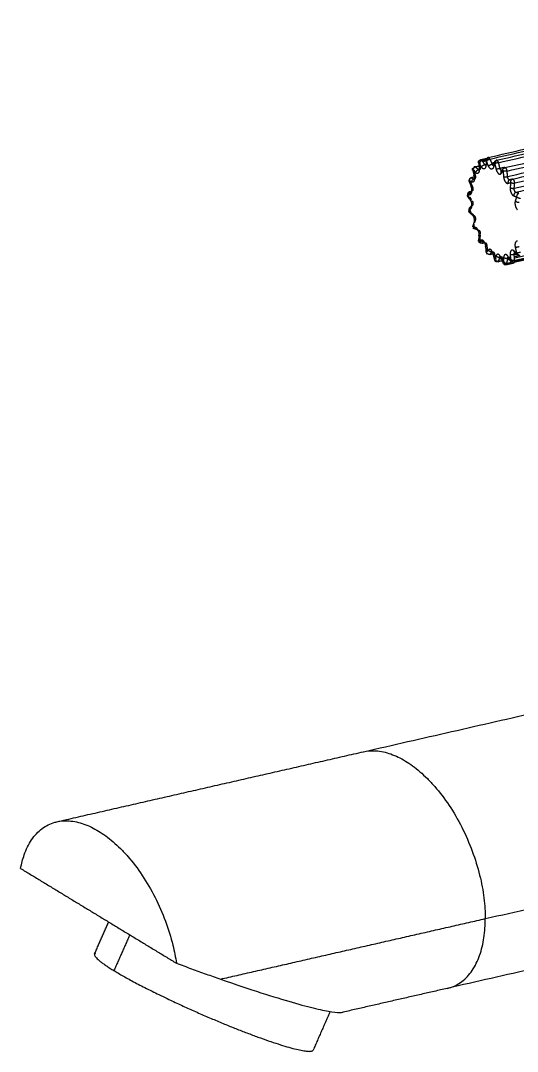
# Model space of a CAD drawing. Extents: x 9520 to 10292, y -16148 to -15602.
# Drawn here: x 10021.4 to 10069.5, y -15848.7 to -15748.8 of the extents above; entities that cross this region are included whole.
import ezdxf

# ---------------------------------------------------------------- set-up
doc = ezdxf.new("R2010")
doc.units = 0
doc.header["$MEASUREMENT"] = 0
doc.layers.get('0').update_dxf_attribs({"linetype": 'CONTINUOUS'})

# ---------------------------------------------------------------- blocks, each defined once
blk = doc.blocks.new('Z322G')
at = {"lineweight": -3}
blk.add_line((9890.332, -18430.223), (9839.215, -18441.907), dxfattribs=at)
for points, degree in [([(9836.961, -18433.332), (9862.433, -18427.509), (9887.906, -18421.687)], 2), ([(9837.109, -18433.468), (9862.555, -18427.651), (9888.002, -18421.835)], 2), ([(9837.673, -18433.565), (9863.145, -18427.742), (9888.618, -18421.92)], 2), ([(9837.845, -18433.774), (9863.317, -18427.952), (9888.79, -18422.129)], 2), ([(9838.385, -18434.198), (9863.857, -18428.376), (9889.329, -18422.554)], 2), ([(9838.569, -18434.484), (9864.042, -18428.662), (9889.514, -18422.84)], 2), ([(9838.609, -18434.953), (9864.081, -18429.131), (9889.554, -18423.308)], 2), ([(9839.023, -18435.171), (9864.495, -18429.349), (9889.968, -18423.527)], 2), ([(9890.156, -18423.884), (9864.684, -18429.707), (9839.212, -18435.529)], 2), ([(9839.172, -18435.949), (9864.644, -18430.127), (9890.117, -18424.305)], 2), ([(9890.266, -18424.661), (9864.794, -18430.484), (9839.321, -18436.306)], 2), ([(9839.023, -18442.204), (9864.496, -18436.382), (9889.968, -18430.559)], 2), ([(9890.083, -18430.632), (9864.611, -18436.455), (9839.138, -18442.277)], 2), ([(9839.212, -18442.076), (9864.684, -18436.253), (9890.156, -18430.431)], 2), ([(9836.318, -18433.522), (9836.595, -18433.459), (9836.872, -18433.395)], 2), ([(9836.758, -18433.521), (9836.596, -18433.558), (9836.434, -18433.595)], 2), ([(9836.434, -18433.595), (9836.546, -18433.766), (9836.659, -18433.937)], 2), ([(9836.501, -18433.665), (9836.615, -18433.639), (9836.73, -18433.613)], 2), ([(9836.764, -18433.605), (9836.836, -18433.588), (9836.907, -18433.572)], 2), ([(9836.803, -18433.624), (9836.783, -18433.834), (9836.764, -18434.045)], 2), ([(9836.983, -18434.052), (9836.893, -18433.838), (9836.803, -18433.624)], 2), ([(9836.871, -18433.631), (9836.879, -18433.546), (9836.887, -18433.461)], 2), ([(9836.887, -18433.461), (9836.992, -18433.437), (9837.096, -18433.413)], 2), ([(9837.109, -18433.468), (9837.198, -18433.681), (9837.288, -18433.895)], 2), ([(9837.612, -18433.632), (9837.574, -18433.741), (9837.536, -18433.851)], 2), ([(9837.67, -18433.619), (9837.641, -18433.626), (9837.612, -18433.632)], 2), ([(9835.902, -18434.632), (9835.777, -18434.521), (9835.651, -18434.409)], 2), ([(9835.651, -18434.409), (9835.709, -18434.645), (9835.767, -18434.88)], 2), ([(9835.748, -18434.395), (9835.806, -18434.631), (9835.863, -18434.866)], 2), ([(9835.751, -18434.138), (9835.769, -18434.128), (9835.789, -18434.121), (9835.809, -18434.117)], 3), ([(9836.185, -18434.075), (9836.035, -18434.11), (9835.885, -18434.144)], 2), ([(9835.885, -18434.144), (9836.01, -18434.255), (9836.135, -18434.367)], 2), ([(9836.135, -18434.367), (9836.159, -18434.361), (9836.183, -18434.356)], 2), ([(9836.387, -18434.156), (9836.274, -18433.985), (9836.161, -18433.814)], 2), ([(9836.161, -18433.814), (9836.181, -18434.049), (9836.201, -18434.283)], 2), ([(9836.218, -18434.348), (9836.255, -18434.34), (9836.291, -18434.331)], 2), ([(9836.245, -18433.723), (9836.265, -18433.958), (9836.285, -18434.192)], 2), ([(9836.659, -18433.937), (9836.696, -18433.929), (9836.733, -18433.92)], 2), ([(9836.774, -18434.01), (9836.765, -18434.012), (9836.757, -18434.016), (9836.75, -18434.019)], 3), ([(9837.268, -18433.798), (9837.438, -18433.759), (9837.608, -18433.72)], 2), ([(9837.324, -18433.887), (9837.392, -18433.872), (9837.46, -18433.856)], 2), ([(9837.515, -18433.857), (9837.458, -18434.023), (9837.4, -18434.188)], 2), ([(9837.4, -18434.078), (9837.435, -18434.07), (9837.47, -18434.062)], 2), ([(9837.435, -18434.031), (9837.425, -18434.034), (9837.416, -18434.038), (9837.407, -18434.042)], 3), ([(9837.586, -18433.997), (9837.511, -18434.014), (9837.436, -18434.031)], 2), ([(9837.487, -18433.741), (9837.49, -18433.733), (9837.492, -18433.726)], 2), ([(9837.526, -18433.9), (9837.578, -18434.114), (9837.63, -18434.329)], 2), ([(9837.96, -18434.245), (9837.902, -18434.01), (9837.845, -18433.774)], 2), ([(9837.96, -18434.245), (9838.167, -18434.198), (9838.374, -18434.151)], 2), ([(9838.048, -18434.7), (9838.138, -18434.595), (9838.227, -18434.491)], 2), ([(9838.071, -18434.489), (9838.161, -18434.384), (9838.25, -18434.279)], 2), ([(9838.172, -18434.446), (9838.152, -18434.45), (9838.132, -18434.455)], 2), ([(9838.219, -18434.42), (9838.194, -18434.425), (9838.169, -18434.431)], 2), ([(9838.227, -18434.491), (9838.247, -18434.725), (9838.267, -18434.96)], 2), ([(9838.348, -18434.222), (9838.372, -18434.216), (9838.395, -18434.211)], 2), ([(9838.609, -18434.953), (9838.589, -18434.719), (9838.569, -18434.484)], 2), ([(9835.575, -18435.433), (9835.449, -18435.391), (9835.324, -18435.35)], 2), ([(9835.324, -18435.35), (9835.414, -18435.564), (9835.503, -18435.778)], 2), ([(9835.445, -18435.41), (9835.535, -18435.623), (9835.624, -18435.837)], 2), ([(9835.879, -18434.977), (9835.698, -18435.019), (9835.517, -18435.06)], 2), ([(9835.517, -18435.06), (9835.603, -18435.088), (9835.689, -18435.116)], 2), ([(9835.737, -18434.891), (9835.733, -18434.875), (9835.729, -18434.859)], 2), ([(9835.803, -18435.145), (9835.763, -18435.154), (9835.739, -18435.183), (9835.739, -18435.183)], 3), ([(9838.97, -18435.187), (9838.884, -18435.213), (9838.797, -18435.238)], 2), ([(9835.276, -18436.296), (9835.3, -18436.279), (9835.326, -18436.266), (9835.354, -18436.258)], 3), ([(9835.365, -18436.254), (9835.444, -18436.231), (9835.522, -18436.208)], 2), ([(9835.536, -18436.189), (9835.536, -18436.185), (9835.537, -18436.182), (9835.538, -18436.177)], 3), ([(9838.643, -18435.53), (9838.756, -18435.496), (9838.869, -18435.463)], 2), ([(9838.869, -18435.463), (9838.85, -18435.673), (9838.83, -18435.883)], 2), ([(9839.172, -18435.949), (9839.192, -18435.739), (9839.212, -18435.529)], 2), ([(9839.572, -18436.388), (9839.447, -18436.347), (9839.321, -18436.306)], 2), ([(9835.211, -18436.546), (9835.324, -18436.513), (9835.437, -18436.479)], 2), ([(9835.437, -18436.888), (9835.324, -18436.717), (9835.211, -18436.546)], 2), ([(9835.392, -18436.901), (9835.304, -18436.768), (9835.216, -18436.635)], 2), ([(9835.365, -18436.668), (9835.445, -18436.789), (9835.525, -18436.91)], 2), ([(9835.47, -18437.028), (9835.461, -18437.009), (9835.451, -18436.992), (9835.441, -18436.977)], 3), ([(9839.129, -18436.596), (9839.254, -18436.637), (9839.379, -18436.678)], 2), ([(9839.379, -18436.678), (9839.321, -18436.844), (9839.264, -18437.009)], 2), ([(9835.324, -18437.879), (9835.414, -18437.774), (9835.503, -18437.67)], 2), ([(9835.575, -18438.102), (9835.449, -18437.99), (9835.324, -18437.879)], 2), ([(9835.347, -18437.667), (9835.437, -18437.563), (9835.527, -18437.458)], 2), ([(9835.554, -18438.18), (9835.463, -18438.098), (9835.371, -18438.017)], 2), ([(9835.624, -18437.401), (9835.589, -18437.441), (9835.555, -18437.482)], 2), ([(9835.622, -18438.24), (9835.602, -18438.222), (9835.582, -18438.205)], 2), ([(9835.587, -18438.109), (9835.648, -18438.164), (9835.709, -18438.218)], 2), ([(9835.651, -18439.218), (9835.709, -18439.053), (9835.767, -18438.887)], 2), ([(9835.681, -18438.324), (9835.673, -18438.309), (9835.665, -18438.295), (9835.657, -18438.283)], 3), ([(9835.741, -18438.247), (9835.754, -18438.258), (9835.767, -18438.27)], 2), ([(9835.863, -18438.662), (9835.823, -18438.778), (9835.783, -18438.893)], 2), ([(9835.902, -18439.3), (9835.777, -18439.259), (9835.651, -18439.218)], 2), ([(9836.037, -18439.489), (9835.912, -18439.448), (9835.787, -18439.407)], 2), ([(9836.094, -18439.584), (9836.069, -18439.535), (9836.043, -18439.499), (9836.031, -18439.488)], 3), ([(9836.131, -18440.442), (9836.125, -18440.416), (9836.123, -18440.388), (9836.125, -18440.362)], 3), ([(9836.161, -18440.434), (9836.181, -18440.223), (9836.201, -18440.013)], 2), ([(9836.387, -18440.367), (9836.274, -18440.4), (9836.161, -18440.434)], 2), ([(9836.308, -18440.626), (9836.269, -18440.615), (9836.233, -18440.595), (9836.204, -18440.568)], 3), ([(9836.279, -18439.91), (9836.262, -18440.09), (9836.245, -18440.27)], 2), ([(9836.43, -18440.629), (9836.397, -18440.636), (9836.363, -18440.637), (9836.33, -18440.631)], 3), ([(9836.434, -18440.628), (9836.546, -18440.594), (9836.659, -18440.561)], 2), ([(9836.639, -18440.616), (9836.62, -18440.585), (9836.601, -18440.564), (9836.593, -18440.556)], 3), ([(9836.803, -18441.406), (9836.783, -18441.171), (9836.764, -18440.937)], 2), ([(9836.983, -18441.196), (9836.893, -18441.301), (9836.803, -18441.406)], 2), ([(9836.866, -18441.556), (9836.842, -18441.538), (9836.822, -18441.516), (9836.806, -18441.491)], 3), ([(9836.848, -18440.846), (9836.868, -18441.08), (9836.887, -18441.315)], 2), ([(9837.109, -18441.577), (9837.198, -18441.473), (9837.288, -18441.368)], 2), ([(9837.109, -18441.577), (9837.238, -18441.548), (9837.367, -18441.518)], 2), ([(9837.302, -18441.347), (9837.309, -18441.347), (9837.317, -18441.346), (9837.325, -18441.344)], 3), ([(9837.515, -18442.039), (9837.458, -18441.804), (9837.4, -18441.568)], 2), ([(9837.497, -18441.554), (9837.554, -18441.789), (9837.612, -18442.025)], 2), ([(9839.379, -18441.487), (9839.254, -18441.376), (9839.129, -18441.264)], 2), ([(9839.357, -18441.564), (9839.265, -18441.586), (9839.172, -18441.607)], 2), ([(9839.426, -18441.625), (9839.301, -18441.514), (9839.176, -18441.402)], 2), ([(9839.211, -18441.407), (9839.222, -18441.408), (9839.233, -18441.408), (9839.245, -18441.405)], 3), ([(9839.245, -18441.405), (9839.291, -18441.395), (9839.337, -18441.384)], 2), ([(9839.264, -18441.016), (9839.321, -18441.252), (9839.379, -18441.487)], 2), ([(9839.43, -18441.529), (9839.501, -18441.592), (9839.572, -18441.655)], 2), ([(9837.584, -18442.195), (9837.551, -18442.171), (9837.524, -18442.14), (9837.506, -18442.104)], 3), ([(9837.63, -18441.708), (9837.573, -18441.874), (9837.515, -18442.039)], 2), ([(9837.695, -18442.238), (9837.656, -18442.233), (9837.619, -18442.219), (9837.587, -18442.197)], 3), ([(9837.845, -18442.167), (9837.902, -18442.001), (9837.96, -18441.835)], 2), ([(9837.845, -18442.167), (9838.003, -18442.13), (9838.162, -18442.094)], 2), ([(9837.918, -18441.955), (9838.021, -18441.931), (9838.124, -18441.908)], 2), ([(9838.03, -18441.893), (9838.002, -18441.826), (9837.964, -18441.777), (9837.95, -18441.764)], 3), ([(9837.996, -18441.827), (9837.978, -18441.831), (9837.96, -18441.835)], 2), ([(9837.992, -18441.771), (9838.001, -18441.771), (9838.01, -18441.77), (9838.021, -18441.768)], 3), ([(9838.137, -18441.795), (9838.085, -18441.807), (9838.032, -18441.819)], 2), ([(9838.227, -18442.272), (9838.138, -18442.059), (9838.048, -18441.845)], 2), ([(9838.169, -18441.904), (9838.258, -18442.118), (9838.348, -18442.331)], 2), ([(9838.291, -18442.118), (9838.232, -18442.132), (9838.173, -18442.145)], 2), ([(9838.256, -18442.393), (9838.239, -18442.374), (9838.225, -18442.353), (9838.214, -18442.33)], 3), ([(9838.267, -18441.852), (9838.247, -18442.062), (9838.227, -18442.272)], 2), ([(9838.395, -18442.47), (9838.357, -18442.463), (9838.321, -18442.447), (9838.289, -18442.423)], 3), ([(9838.348, -18442.331), (9838.452, -18442.308), (9838.557, -18442.284)], 2), ([(9839.177, -18442.312), (9838.836, -18442.39), (9838.496, -18442.467)], 2), ([(9838.569, -18442.338), (9838.589, -18442.128), (9838.609, -18441.918)], 2), ([(9838.569, -18442.338), (9838.73, -18442.302), (9838.891, -18442.265)], 2), ([(9838.873, -18441.986), (9838.737, -18442.017), (9838.601, -18442.048)], 2), ([(9838.604, -18441.798), (9838.639, -18441.79), (9838.674, -18441.782)], 2), ([(9838.851, -18441.862), (9838.73, -18441.89), (9838.609, -18441.918)], 2), ([(9838.657, -18441.843), (9838.653, -18441.836), (9838.648, -18441.829)], 2), ([(9838.869, -18442.082), (9838.766, -18441.926), (9838.664, -18441.771)], 2), ([(9838.874, -18442.171), (9838.784, -18442.035), (9838.694, -18441.898)], 2), ([(9838.797, -18441.862), (9838.91, -18442.033), (9839.023, -18442.204)], 2), ([(9838.83, -18441.613), (9838.849, -18441.848), (9838.869, -18442.082)], 2), ([(9838.995, -18442.268), (9838.965, -18442.256), (9838.936, -18442.239), (9838.912, -18442.217)], 3), ([(9839.212, -18442.076), (9839.184, -18442.082), (9839.121, -18442.093), (9839.022, -18442.099), (9838.961, -18442.097), (9838.935, -18442.095)], 3), ([(9839.121, -18442.281), (9839.086, -18442.286), (9839.05, -18442.284), (9839.016, -18442.274)], 3), ([(9839.212, -18442.076), (9839.192, -18441.841), (9839.172, -18441.607)], 2), ([(9839.658, -18441.678), (9839.439, -18441.728), (9839.219, -18441.778)], 2), ([(9838.496, -18442.467), (9838.464, -18442.475), (9838.431, -18442.476), (9838.399, -18442.47)], 3), ([(9826.368, -18483.892), (9856.281, -18477.055), (9886.194, -18470.217)], 2), ([(9836.711, -18498.097), (9868.281, -18490.881), (9899.851, -18483.665)], 2), ([(9800.286, -18489.854), (9813.327, -18486.873), (9826.368, -18483.892)], 2), ([(9893.294, -18490.359), (9863.381, -18497.197), (9833.468, -18504.034)], 2), ([(9797.215, -18493.826), (9803.836, -18497.856), (9810.458, -18501.887)], 2), ([(9803.497, -18501.109), (9804.1, -18499.737), (9804.703, -18498.364)], 2), ([(9814.204, -18503.242), (9825.457, -18500.67), (9836.711, -18498.097)], 2), ([(9806.497, -18499.449), (9805.822, -18500.984), (9805.148, -18502.519)], 2), ([(9810.458, -18501.887), (9810.885, -18502.046), (9811.733, -18502.359), (9812.984, -18502.812), (9813.8, -18503.101), (9814.204, -18503.242)], 3), ([(9833.469, -18504.034), (9829.051, -18505.044), (9824.632, -18506.054)], 2), ([(9823.524, -18505.995), (9822.802, -18507.636), (9822.081, -18509.278)], 2)]:
    blk.add_open_spline(points, degree=degree, dxfattribs=at)
for points, knots in [([(9836.125, -18433.787), (9836.123, -18433.759), (9836.125, -18433.731), (9836.132, -18433.704), (9836.139, -18433.674), (9836.153, -18433.645), (9836.171, -18433.619), (9836.19, -18433.594), (9836.213, -18433.572), (9836.24, -18433.555), (9836.264, -18433.539), (9836.291, -18433.528), (9836.318, -18433.522)], [0.2076767, 0.2076767, 0.2076767, 0.2076767, 0.2911532, 0.2911532, 0.2911532, 0.3861338, 0.3861338, 0.3861338, 0.4811144, 0.4811144, 0.4811144, 0.5677099, 0.5677099, 0.5677099, 0.5677099]), ([(9836.779, -18433.497), (9836.789, -18433.468), (9836.804, -18433.44), (9836.823, -18433.416), (9836.844, -18433.392), (9836.868, -18433.372), (9836.896, -18433.356)], [0.2769404, 0.2769404, 0.2769404, 0.2769404, 0.369967, 0.369967, 0.369967, 0.465369, 0.465369, 0.465369, 0.465369]), ([(9837.492, -18433.726), (9837.502, -18433.697), (9837.518, -18433.669), (9837.539, -18433.646), (9837.559, -18433.622), (9837.584, -18433.602), (9837.613, -18433.587)], [0.2537643, 0.2537643, 0.2537643, 0.2537643, 0.3479798, 0.3479798, 0.3479798, 0.4435609, 0.4435609, 0.4435609, 0.4435609]), ([(9835.622, -18434.42), (9835.614, -18434.389), (9835.613, -18434.357), (9835.617, -18434.326), (9835.621, -18434.295), (9835.631, -18434.266), (9835.646, -18434.239)], [0.284158, 0.284158, 0.284158, 0.284158, 0.379729, 0.379729, 0.379729, 0.4719548, 0.4719548, 0.4719548, 0.4719548]), ([(9835.781, -18439.405), (9835.754, -18439.396), (9835.728, -18439.381), (9835.706, -18439.363), (9835.686, -18439.347), (9835.668, -18439.327), (9835.654, -18439.305)], [0.2994813, 0.2994813, 0.2994813, 0.2994813, 0.3857019, 0.3857019, 0.3857019, 0.4645452, 0.4645452, 0.4645452, 0.4645452]), ([(9835.776, -18439.404), (9835.759, -18439.397), (9835.72, -18439.373), (9835.69, -18439.336), (9835.677, -18439.31)], [0.1322861, 0.1322861, 0.1322861, 0.1322861, 0.1996795, 0.2956805, 0.2956805, 0.2956805, 0.2956805]), ([(9839.396, -18441.586), (9839.392, -18441.579), (9839.38, -18441.55), (9839.376, -18441.515), (9839.379, -18441.487)], [-0.1284834, -0.1284834, -0.1284834, -0.1284834, -0.099831, 0, 0, 0, 0]), ([(9826.335, -18483.9), (9826.683, -18483.817), (9827.253, -18483.774), (9828.049, -18483.89), (9828.683, -18484.074), (9829.311, -18484.34), (9829.918, -18484.673), (9830.525, -18485.078), (9831.153, -18485.577), (9831.788, -18486.166), (9832.632, -18487.07), (9833.657, -18488.414), (9834.756, -18490.299), (9835.647, -18492.342), (9836.279, -18494.409), (9836.64, -18496.373), (9836.711, -18497.551), (9836.711, -18498.097)], [11.643205, 11.643205, 11.643205, 11.643205, 13.66067, 14.79906, 15.937449, 17.075838, 18.214227, 19.352616, 20.491006, 21.629395, 22.767784, 25.044562, 27.321341, 29.598119, 31.874898, 34.151676, 36.428454, 36.428454, 36.428454, 36.428454]), ([(9800.286, -18489.854), (9800.624, -18489.777), (9801.183, -18489.737), (9801.967, -18489.852), (9802.601, -18490.035), (9803.229, -18490.301), (9803.836, -18490.634), (9804.443, -18491.04), (9805.071, -18491.539), (9805.705, -18492.127), (9806.55, -18493.032), (9807.575, -18494.376), (9808.674, -18496.261), (9809.565, -18498.304), (9810.151, -18500.219), (9810.382, -18501.391), (9810.458, -18501.887)], [-22.651624, -22.651624, -22.651624, -22.651624, -20.634403, -19.45931, -18.284217, -17.109124, -15.934031, -14.758938, -13.583845, -12.408752, -11.233659, -8.883472, -6.533286, -4.1831, -1.832914, 0, 0, 0, 0]), ([(9797.215, -18493.826), (9797.29, -18493.422), (9797.522, -18492.532), (9798.108, -18491.331), (9798.998, -18490.372), (9799.783, -18489.981), (9800.23, -18489.867), (9800.286, -18489.854)], [-31.868062, -31.868062, -31.868062, -31.868062, -30.035148, -27.684961, -25.334775, -22.984589, -22.651624, -22.651624, -22.651624, -22.651624]), ([(9833.477, -18504.032), (9833.53, -18504.02), (9833.974, -18503.906), (9834.756, -18503.516), (9835.647, -18502.557), (9836.279, -18501.261), (9836.64, -18499.735), (9836.711, -18498.644), (9836.711, -18498.097)], [-11.690422, -11.690422, -11.690422, -11.690422, -11.383892, -9.107114, -6.830335, -4.553557, -2.276778, 0, 0, 0, 0]), ([(9814.204, -18503.242), (9815.494, -18503.694), (9817.777, -18504.459), (9820.419, -18505.264), (9822.391, -18505.783), (9823.759, -18506.054), (9824.38, -18506.093), (9824.592, -18506.063), (9824.632, -18506.054)], [0, 0, 0, 0, 3.047365, 6.094731, 9.142096, 12.189462, 15.236827, 16.101629, 16.101629, 16.101629, 16.101629])]:
    blk.add_open_spline(points, degree=3, knots=knots, dxfattribs=at)
for points, weights in [([(9836.161, -18433.814), (9836.22, -18433.644), (9836.434, -18433.595)], [1, 0.707106781174, 1]), ([(9836.374, -18433.534), (9836.406, -18433.553), (9836.434, -18433.595)], [1, 0.972337504974, 1]), ([(9836.783, -18433.515), (9836.74, -18433.568), (9836.803, -18433.624)], [0.856693674154, 0.832108487218, 1]), ([(9836.803, -18433.624), (9836.896, -18433.516), (9837.109, -18433.468)], [1, 0.70710678117, 1]), ([(9837.604, -18433.634), (9837.403, -18433.688), (9837.515, -18433.857)], [0.984201915213, 0.715231181787, 1]), ([(9835.885, -18434.144), (9835.672, -18434.193), (9835.651, -18434.409)], [1, 0.707106781184, 1]), ([(9836.285, -18434.192), (9836.3, -18434.374), (9836.212, -18434.394)], [1, 0.799802453869, 1]), ([(9836.719, -18433.999), (9836.687, -18433.979), (9836.659, -18433.937)], [1, 0.97232704154, 1]), ([(9836.788, -18434.005), (9836.782, -18434.009), (9836.774, -18434.01)], [0.974094609753, 0.985148067934, 1]), ([(9836.848, -18433.881), (9836.841, -18433.95), (9836.813, -18433.985)], [1, 0.927466782404, 0.945531254584]), ([(9837.38, -18434.019), (9837.326, -18433.986), (9837.288, -18433.895)], [1, 0.923928800676, 1]), ([(9837.845, -18433.774), (9837.632, -18433.823), (9837.515, -18433.857)], [1, 0.707106781171, 1]), ([(9838.076, -18434.443), (9837.996, -18434.394), (9837.96, -18434.245)], [1, 0.852320484978, 1]), ([(9838.124, -18434.447), (9838.107, -18434.456), (9838.092, -18434.469)], [0.969111703805, 0.961298876363, 0.961993277642]), ([(9838.227, -18434.491), (9838.135, -18434.271), (9838.348, -18434.222)], [1, 0.707106781192, 1]), ([(9838.569, -18434.484), (9838.356, -18434.533), (9838.227, -18434.491)], [1, 0.707106781176, 1]), ([(9838.371, -18434.203), (9838.36, -18434.209), (9838.351, -18434.219)], [0.951370080879, 0.966798883004, 0.991716857869]), ([(9835.517, -18435.06), (9835.304, -18435.109), (9835.324, -18435.35)], [1, 0.707106781099, 1]), ([(9835.878, -18434.98), (9835.878, -18435.127), (9835.803, -18435.145)], [1, 0.844510774867, 1]), ([(9835.863, -18434.866), (9835.878, -18434.925), (9835.878, -18434.98)], [1, 0.972327041349, 1]), ([(9838.738, -18435.228), (9838.626, -18435.16), (9838.609, -18434.953)], [1, 0.760211636653, 1]), ([(9839.023, -18435.171), (9838.81, -18435.22), (9838.869, -18435.463)], [1, 0.707319589939, 1]), ([(9835.285, -18436.294), (9835.173, -18436.387), (9835.211, -18436.546)], [0.884224214488, 0.786533705651, 1]), ([(9835.365, -18436.254), (9835.359, -18436.256), (9835.354, -18436.258)], [1, 0.988783600566, 0.978426269271]), ([(9835.501, -18435.84), (9835.515, -18435.847), (9835.542, -18435.848)], [1, 0.966896175366, 0.962582819409]), ([(9839.212, -18435.529), (9838.998, -18435.578), (9838.869, -18435.463)], [1, 0.707106781201, 1]), ([(9835.212, -18436.628), (9835.195, -18436.594), (9835.211, -18436.546)], [0.865393413684, 0.895193890559, 1]), ([(9839.572, -18436.388), (9839.359, -18436.436), (9839.379, -18436.678)], [1, 0.707106781184, 1]), ([(9839.709, -18436.806), (9839.495, -18436.854), (9839.379, -18436.678)], [1, 0.707106781209, 1]), ([(9835.401, -18437.626), (9835.25, -18437.702), (9835.324, -18437.879)], [0.92547011005, 0.750928053956, 1]), ([(9835.362, -18438.008), (9835.317, -18437.959), (9835.324, -18437.879)], [0.854935801437, 0.867781861561, 1]), ([(9836.322, -18440.621), (9836.196, -18440.576), (9836.161, -18440.434)], [0.870031074258, 0.804430067157, 1]), ([(9836.201, -18440.013), (9836.167, -18439.983), (9836.165, -18439.95)], [1, 0.950295716778, 0.96550189855]), ([(9836.719, -18440.572), (9836.83, -18440.639), (9836.848, -18440.846)], [1, 0.760211638399, 1]), ([(9836.735, -18440.893), (9836.76, -18440.866), (9836.848, -18440.846)], [1, 0.923879276755, 1]), ([(9837.109, -18441.577), (9836.896, -18441.626), (9836.803, -18441.406)], [1, 0.707106781191, 1]), ([(9837.38, -18441.356), (9837.461, -18441.405), (9837.497, -18441.554)], [1, 0.852503607935, 1]), ([(9839.129, -18441.264), (9839.123, -18441.32), (9839.145, -18441.363)], [1, 0.951404312609, 0.964855876797]), ([(9839.208, -18441.424), (9839.226, -18441.432), (9839.246, -18441.435)], [0.970192430067, 0.960943228806, 0.962059940941]), ([(9839.709, -18441.404), (9839.496, -18441.453), (9839.379, -18441.487)], [1, 0.707270012364, 1]), ([(9837.845, -18442.167), (9837.632, -18442.215), (9837.515, -18442.039)], [1, 0.707106781163, 1]), ([(9837.798, -18442.229), (9837.828, -18442.214), (9837.845, -18442.167)], [0.926317456062, 0.927858640705, 1]), ([(9837.987, -18441.788), (9838.002, -18441.772), (9838.021, -18441.768)], [0.973162642367, 0.974759756219, 1]), ([(9838.076, -18441.78), (9838.13, -18441.813), (9838.169, -18441.904)], [1, 0.923861794778, 1]), ([(9838.569, -18442.338), (9838.356, -18442.387), (9838.227, -18442.272)], [1, 0.707106781176, 1]), ([(9838.51, -18442.462), (9838.56, -18442.437), (9838.569, -18442.338)], [0.884802186898, 0.856565936754, 1]), ([(9838.609, -18441.918), (9838.62, -18441.803), (9838.682, -18441.789)], [1, 0.883797847825, 1]), ([(9838.643, -18441.74), (9838.627, -18441.788), (9838.644, -18441.822)], [1, 0.946767561676, 0.967987713132]), ([(9838.738, -18441.801), (9838.769, -18441.82), (9838.797, -18441.862)], [1, 0.972327041019, 1]), ([(9838.87, -18442.164), (9838.853, -18442.13), (9838.869, -18442.082)], [0.865503173227, 0.895313418006, 1]), ([(9838.976, -18442.211), (9838.926, -18442.213), (9838.896, -18442.193)], [0.92316732448, 0.859835850696, 0.85418792881]), ([(9803.497, -18501.109), (9803.356, -18501.429), (9805.148, -18502.519)], [1, 0.947425173916, 1]), ([(9803.563, -18501.045), (9803.514, -18501.07), (9803.497, -18501.109)], [0.975487428745, 0.986817390801, 1])]:
    blk.add_rational_spline(points, weights, degree=2, dxfattribs=at)
for points, weights, knots in [([(9836.273, -18433.558), (9836.274, -18433.556), (9836.275, -18433.554), (9836.314, -18433.497), (9836.374, -18433.534)], [0.994934858189, 0.997393490749, 1, 0.908114113227, 1], [-0.222147, -0.222147, -0.222147, -0.2160192, -0.2160192, 0, 0, 0]), ([(9837.109, -18433.468), (9837.052, -18433.333), (9836.976, -18433.33), (9836.929, -18433.329), (9836.904, -18433.388)], [1, 0.852567624795, 1, 0.904167665313, 0.932919043786], [0, 0, 0, 0.2749588, 0.2749588, 0.4536844, 0.4536844, 0.4536844]), ([(9837.845, -18433.774), (9837.808, -18433.625), (9837.728, -18433.576), (9837.666, -18433.539), (9837.627, -18433.601)], [1, 0.852567624767, 1, 0.881373681866, 0.953644421882], [0, 0, 0, 0.2749588, 0.2749588, 0.4961947, 0.4961947, 0.4961947]), ([(9835.885, -18434.144), (9835.825, -18434.091), (9835.78, -18434.132), (9835.763, -18434.147), (9835.752, -18434.173)], [1, 0.908114113229, 1, 0.965334023663, 0.956825054841], [0, 0, 0, 0.2160192, 0.2160192, 0.2975172, 0.2975172, 0.2975172]), ([(9836.201, -18434.283), (9836.222, -18434.529), (9836.128, -18434.639), (9836.033, -18434.749), (9835.902, -18434.632)], [1, 0.890896539716, 1, 0.890896539716, 1], [-0.9428221, -0.9428221, -0.9428221, -0.4714111, -0.4714111, 0, 0, 0]), ([(9835.902, -18434.632), (9835.91, -18434.542), (9835.979, -18434.465), (9836.047, -18434.387), (9836.135, -18434.367)], [1, 0.92387927671, 1, 0.92387927671, 1], [-0.3927099, -0.3927099, -0.3927099, -0.1963549, -0.1963549, 0, 0, 0]), ([(9836.387, -18434.156), (9836.412, -18434.086), (9836.491, -18434.022), (9836.571, -18433.957), (9836.659, -18433.937)], [1, 0.923879276752, 1, 0.923879276752, 1], [-0.3927099, -0.3927099, -0.3927099, -0.1963549, -0.1963549, 0, 0, 0]), ([(9836.764, -18434.045), (9836.743, -18434.266), (9836.624, -18434.301), (9836.506, -18434.336), (9836.387, -18434.156)], [1, 0.890896539712, 1, 0.890896539712, 1], [-0.9428221, -0.9428221, -0.9428221, -0.4714111, -0.4714111, 0, 0, 0]), ([(9836.983, -18434.052), (9837.021, -18434.007), (9837.11, -18433.961), (9837.2, -18433.915), (9837.288, -18433.895)], [1, 0.923879276764, 1, 0.923879276764, 1], [-0.3927099, -0.3927099, -0.3927099, -0.1963549, -0.1963549, 0, 0, 0]), ([(9837.4, -18434.188), (9837.34, -18434.362), (9837.208, -18434.319), (9837.077, -18434.276), (9836.983, -18434.052)], [1, 0.890896539723, 1, 0.890896539723, 1], [-0.9428221, -0.9428221, -0.9428221, -0.4714111, -0.4714111, 0, 0, 0]), ([(9837.63, -18434.329), (9837.678, -18434.314), (9837.775, -18434.29), (9837.872, -18434.266), (9837.96, -18434.245)], [1, 0.923879276741, 1, 0.923879276741, 1], [-0.3927099, -0.3927099, -0.3927099, -0.1963549, -0.1963549, 0, 0, 0]), ([(9837.63, -18434.329), (9837.691, -18434.576), (9837.822, -18434.693), (9837.954, -18434.81), (9838.048, -18434.7)], [1, 0.890896539735, 1, 0.890896539735, 1], [0, 0, 0, 0.4714111, 0.4714111, 0.9428221, 0.9428221, 0.9428221]), ([(9838.061, -18434.502), (9838.052, -18434.515), (9838.045, -18434.53), (9838.01, -18434.609), (9838.048, -18434.7)], [0.975492960654, 0.984652259691, 1, 0.923873194481, 1], [0.1567637, 0.1567637, 0.1567637, 0.1963492, 0.1963492, 0.3926983, 0.3926983, 0.3926983]), ([(9838.569, -18434.484), (9838.557, -18434.336), (9838.481, -18434.246), (9838.444, -18434.203), (9838.407, -18434.197)], [1, 0.852567624795, 1, 0.923281793873, 0.92640606662], [0, 0, 0, 0.2749588, 0.2749588, 0.4180369, 0.4180369, 0.4180369]), ([(9835.445, -18435.41), (9835.397, -18435.295), (9835.409, -18435.184), (9835.42, -18435.072), (9835.482, -18435.058)], [1, 0.887467975835, 1, 0.887467975835, 1], [-0.5499175, -0.5499175, -0.5499175, -0.3104302, -0.3104302, -0.070943, -0.070943, -0.070943]), ([(9835.575, -18435.433), (9835.566, -18435.333), (9835.623, -18435.248), (9835.679, -18435.162), (9835.767, -18435.142)], [1, 0.923879276734, 1, 0.923879276734, 1], [-0.3927099, -0.3927099, -0.3927099, -0.1963549, -0.1963549, 0, 0, 0]), ([(9835.767, -18434.88), (9835.827, -18435.128), (9835.767, -18435.302), (9835.706, -18435.476), (9835.575, -18435.433)], [1, 0.890896539726, 1, 0.890896539726, 1], [-0.9428221, -0.9428221, -0.9428221, -0.4714111, -0.4714111, 0, 0, 0]), ([(9838.267, -18434.96), (9838.32, -18434.977), (9838.42, -18434.975), (9838.521, -18434.973), (9838.609, -18434.953)], [1, 0.923879276749, 1, 0.923879276749, 1], [-0.3927099, -0.3927099, -0.3927099, -0.1963549, -0.1963549, 0, 0, 0]), ([(9838.267, -18434.96), (9838.288, -18435.206), (9838.406, -18435.385), (9838.525, -18435.565), (9838.643, -18435.53)], [1, 0.890896539723, 1, 0.890896539723, 1], [0, 0, 0, 0.4714111, 0.4714111, 0.9428221, 0.9428221, 0.9428221]), ([(9838.797, -18435.238), (9838.709, -18435.258), (9838.664, -18435.344), (9838.619, -18435.429), (9838.643, -18435.53)], [1, 0.92387319448, 1, 0.92387319448, 1], [0, 0, 0, 0.1963492, 0.1963492, 0.3926983, 0.3926983, 0.3926983]), ([(9839.212, -18435.529), (9839.224, -18435.396), (9839.159, -18435.273), (9839.094, -18435.15), (9839.023, -18435.171)], [1, 0.852560325125, 1, 0.852560325125, 1], [0, 0, 0, 0.2749656, 0.2749656, 0.5499313, 0.5499313, 0.5499313]), ([(9835.365, -18436.254), (9835.294, -18436.276), (9835.294, -18436.418), (9835.294, -18436.467), (9835.305, -18436.518)], [1, 0.852567624798, 1, 0.943791021655, 0.930441683091], [0, 0, 0, 0.2749588, 0.2749588, 0.3797875, 0.3797875, 0.3797875]), ([(9835.437, -18436.479), (9835.413, -18436.379), (9835.458, -18436.293), (9835.49, -18436.233), (9835.547, -18436.204)], [1, 0.923879276753, 1, 0.944987685489, 0.969489979321], [-0.3927099, -0.3927099, -0.3927099, -0.1963549, -0.1963549, -0.0544496, -0.0544496, -0.0544496]), ([(9835.437, -18436.479), (9835.556, -18436.444), (9835.577, -18436.223), (9835.598, -18436.002), (9835.503, -18435.778)], [1, 0.890896539715, 1, 0.890896539715, 1], [0, 0, 0, 0.4714111, 0.4714111, 0.9428221, 0.9428221, 0.9428221]), ([(9835.624, -18435.837), (9835.671, -18435.949), (9835.661, -18436.06), (9835.651, -18436.17), (9835.591, -18436.188)], [1, 0.890896843413, 1, 0.890896843413, 1], [-0.4714101, -0.4714101, -0.4714101, -0.235705, -0.235705, 0, 0, 0]), ([(9838.83, -18435.883), (9838.809, -18436.104), (9838.903, -18436.329), (9838.997, -18436.553), (9839.129, -18436.596)], [1, 0.890896539699, 1, 0.890896539699, 1], [0, 0, 0, 0.4714111, 0.4714111, 0.9428221, 0.9428221, 0.9428221]), ([(9838.83, -18435.883), (9838.883, -18435.931), (9838.983, -18435.95), (9839.084, -18435.97), (9839.172, -18435.949)], [1, 0.923879276748, 1, 0.923879276748, 1], [-0.3927099, -0.3927099, -0.3927099, -0.1963549, -0.1963549, 0, 0, 0]), ([(9839.321, -18436.306), (9839.233, -18436.326), (9839.177, -18436.411), (9839.12, -18436.496), (9839.129, -18436.596)], [1, 0.923873194466, 1, 0.923873194466, 1], [0, 0, 0, 0.1963492, 0.1963492, 0.3926983, 0.3926983, 0.3926983]), ([(9839.301, -18436.296), (9839.241, -18436.26), (9839.201, -18436.155), (9839.162, -18436.049), (9839.172, -18435.949)], [1, 0.908066534819, 1, 0.908066534819, 1], [-0.4320874, -0.4320874, -0.4320874, -0.2160437, -0.2160437, 0, 0, 0]), ([(9835.503, -18437.67), (9835.598, -18437.56), (9835.577, -18437.314), (9835.556, -18437.067), (9835.437, -18436.888)], [1, 0.890896539714, 1, 0.890896539714, 1], [0, 0, 0, 0.4714111, 0.4714111, 0.9428221, 0.9428221, 0.9428221]), ([(9835.591, -18437.01), (9835.651, -18437.1), (9835.661, -18437.223), (9835.671, -18437.346), (9835.624, -18437.401)], [1, 0.890896843413, 1, 0.890896843413, 1], [-0.4714101, -0.4714101, -0.4714101, -0.235705, -0.235705, 0, 0, 0]), ([(9839.264, -18437.009), (9839.203, -18437.183), (9839.264, -18437.43), (9839.324, -18437.678), (9839.456, -18437.795)], [1, 0.890896539723, 1, 0.890896539723, 1], [0, 0, 0, 0.4714111, 0.4714111, 0.9428221, 0.9428221, 0.9428221]), ([(9839.264, -18437.009), (9839.312, -18437.082), (9839.409, -18437.119), (9839.505, -18437.157), (9839.593, -18437.137)], [1, 0.923879276786, 1, 0.923879276786, 1], [-0.3927099, -0.3927099, -0.3927099, -0.1963549, -0.1963549, 0, 0, 0]), ([(9835.445, -18437.61), (9835.388, -18437.676), (9835.413, -18437.826), (9835.426, -18437.903), (9835.458, -18437.966)], [1, 0.852567624782, 1, 0.919059752765, 0.926991757812], [0, 0, 0, 0.2749588, 0.2749588, 0.4259109, 0.4259109, 0.4259109]), ([(9835.503, -18437.67), (9835.465, -18437.578), (9835.501, -18437.5), (9835.512, -18437.473), (9835.532, -18437.453)], [1, 0.923879276721, 1, 0.973221101726, 0.965283574419], [-0.3927099, -0.3927099, -0.3927099, -0.1963549, -0.1963549, -0.1272782, -0.1272782, -0.1272782]), ([(9835.65, -18438.259), (9835.635, -18438.251), (9835.623, -18438.241), (9835.566, -18438.191), (9835.575, -18438.102)], [0.972941771019, 0.982402901726, 1, 0.923879276773, 1], [0.1509629, 0.1509629, 0.1509629, 0.1963549, 0.1963549, 0.3927099, 0.3927099, 0.3927099]), ([(9835.767, -18438.887), (9835.827, -18438.714), (9835.767, -18438.466), (9835.711, -18438.237), (9835.591, -18438.117)], [1, 0.890896799053, 1, 0.898390785122, 0.986041508698], [0, 0, 0, 0.4714116, 0.4714116, 0.9104434, 0.9104434, 0.9104434]), ([(9835.767, -18438.27), (9835.833, -18438.328), (9835.863, -18438.452), (9835.894, -18438.576), (9835.863, -18438.662)], [1, 0.890896843442, 1, 0.890896843442, 1], [-0.4714101, -0.4714101, -0.4714101, -0.235705, -0.235705, 0, 0, 0]), ([(9835.748, -18438.994), (9835.712, -18439.098), (9835.759, -18439.242), (9835.806, -18439.385), (9835.885, -18439.411)], [1, 0.852560462038, 1, 0.852560462038, 1], [0, 0, 0, 0.2749655, 0.2749655, 0.549931, 0.549931, 0.549931]), ([(9836.001, -18439.473), (9835.989, -18439.466), (9835.979, -18439.457), (9835.91, -18439.4), (9835.902, -18439.3)], [0.978905139436, 0.987350775485, 1, 0.923873194466, 1], [0.1637238, 0.1637238, 0.1637238, 0.1963492, 0.1963492, 0.3926983, 0.3926983, 0.3926983]), ([(9836.204, -18439.964), (9836.209, -18439.763), (9836.128, -18439.568), (9836.033, -18439.343), (9835.902, -18439.3)], [0.97709249862, 0.903900135972, 1, 0.890896539699, 1], [0.0561856, 0.0561856, 0.0561856, 0.4714111, 0.4714111, 0.9428221, 0.9428221, 0.9428221]), ([(9836.156, -18439.503), (9836.216, -18439.539), (9836.255, -18439.645), (9836.294, -18439.75), (9836.285, -18439.85)], [1, 0.908073796757, 1, 0.908073796757, 1], [-0.4320701, -0.4320701, -0.4320701, -0.2160351, -0.2160351, 0, 0, 0]), ([(9836.245, -18440.27), (9836.236, -18440.37), (9836.275, -18440.475), (9836.314, -18440.58), (9836.374, -18440.617)], [1, 0.908114113228, 1, 0.908114113228, 1], [0, 0, 0, 0.2160192, 0.2160192, 0.4320384, 0.4320384, 0.4320384]), ([(9836.764, -18440.937), (9836.743, -18440.691), (9836.624, -18440.511), (9836.506, -18440.331), (9836.387, -18440.367)], [1, 0.890896539698, 1, 0.890896539698, 1], [0, 0, 0, 0.4714111, 0.4714111, 0.9428221, 0.9428221, 0.9428221]), ([(9836.58, -18440.562), (9836.533, -18440.554), (9836.491, -18440.524), (9836.412, -18440.467), (9836.387, -18440.367)], [0.962188094371, 0.958842597145, 1, 0.923873194481, 1], [0.0901944, 0.0901944, 0.0901944, 0.1963492, 0.1963492, 0.3926983, 0.3926983, 0.3926983]), ([(9839.456, -18440.464), (9839.324, -18440.421), (9839.264, -18440.595), (9839.203, -18440.769), (9839.264, -18441.016)], [1, 0.890896539701, 1, 0.890896539701, 1], [0, 0, 0, 0.4714111, 0.4714111, 0.9428221, 0.9428221, 0.9428221]), ([(9837.4, -18441.568), (9837.34, -18441.32), (9837.208, -18441.203), (9837.077, -18441.086), (9836.983, -18441.196)], [1, 0.890896539708, 1, 0.890896539708, 1], [0, 0, 0, 0.4714111, 0.4714111, 0.9428221, 0.9428221, 0.9428221]), ([(9837.288, -18441.368), (9837.2, -18441.388), (9837.11, -18441.338), (9837.021, -18441.288), (9836.983, -18441.196)], [1, 0.923873194427, 1, 0.923873194427, 1], [0, 0, 0, 0.1963492, 0.1963492, 0.3926983, 0.3926983, 0.3926983]), ([(9839.129, -18441.264), (9838.997, -18441.147), (9838.903, -18441.257), (9838.809, -18441.367), (9838.83, -18441.613)], [1, 0.890896539715, 1, 0.890896539715, 1], [0, 0, 0, 0.4714111, 0.4714111, 0.9428221, 0.9428221, 0.9428221]), ([(9839.172, -18441.607), (9839.162, -18441.495), (9839.201, -18441.438), (9839.203, -18441.436), (9839.204, -18441.434)], [1, 0.908070165785, 1, 0.996967438471, 0.994134951912], [-0.4320788, -0.4320788, -0.4320788, -0.2160394, -0.2160394, -0.2089127, -0.2089127, -0.2089127]), ([(9839.593, -18440.933), (9839.505, -18440.953), (9839.409, -18440.977), (9839.312, -18441.002), (9839.264, -18441.016)], [1, 0.923873194468, 1, 0.923873194468, 1], [0, 0, 0, 0.1963492, 0.1963492, 0.3926983, 0.3926983, 0.3926983]), ([(9838.048, -18441.845), (9837.954, -18441.62), (9837.822, -18441.577), (9837.691, -18441.534), (9837.63, -18441.708)], [1, 0.890896539696, 1, 0.890896539696, 1], [0, 0, 0, 0.4714111, 0.4714111, 0.9428221, 0.9428221, 0.9428221]), ([(9837.96, -18441.835), (9837.872, -18441.856), (9837.775, -18441.818), (9837.678, -18441.781), (9837.63, -18441.708)], [1, 0.923873194465, 1, 0.923873194465, 1], [0, 0, 0, 0.1963492, 0.1963492, 0.3926983, 0.3926983, 0.3926983]), ([(9838.643, -18441.74), (9838.525, -18441.56), (9838.406, -18441.596), (9838.288, -18441.631), (9838.267, -18441.852)], [1, 0.890896539687, 1, 0.890896539687, 1], [0, 0, 0, 0.4714111, 0.4714111, 0.9428221, 0.9428221, 0.9428221]), ([(9838.609, -18441.918), (9838.521, -18441.938), (9838.42, -18441.919), (9838.333, -18441.902), (9838.279, -18441.862)], [1, 0.923873194465, 1, 0.932896831814, 0.984091946315], [0, 0, 0, 0.1963492, 0.1963492, 0.3694242, 0.3694242, 0.3694242]), ([(9839.172, -18441.607), (9839.084, -18441.627), (9838.983, -18441.629), (9838.883, -18441.631), (9838.83, -18441.613)], [1, 0.923873194466, 1, 0.923873194466, 1], [0, 0, 0, 0.1963492, 0.1963492, 0.3926983, 0.3926983, 0.3926983]), ([(9839.12, -18442.278), (9839.157, -18442.282), (9839.182, -18442.245), (9839.221, -18442.187), (9839.212, -18442.076)], [0.959114238912, 0.938814293088, 1, 0.90811411323, 1], [0.0721746, 0.0721746, 0.0721746, 0.2160192, 0.2160192, 0.4320384, 0.4320384, 0.4320384]), ([(9805.148, -18502.519), (9808.954, -18504.836), (9815.368, -18507.396), (9821.783, -18509.956), (9822.081, -18509.278)], [1, 0.81239688736, 1, 0.81239688736, 1], [-31.887165, -31.887165, -31.887165, -19.249495, -19.249495, -6.611824, -6.611824, -6.611824])]:
    blk.add_rational_spline(points, weights, degree=2, knots=knots, dxfattribs=at)

msp = doc.modelspace()

# ---------------------------------------------------------------- block references
at = {"xscale": 1.14, "yscale": 1.14, "zscale": 1.14}
msp.add_blockref('Z322G', (-1147.435, 5251.966), dxfattribs=at)

doc.saveas('drawing.dxf')
